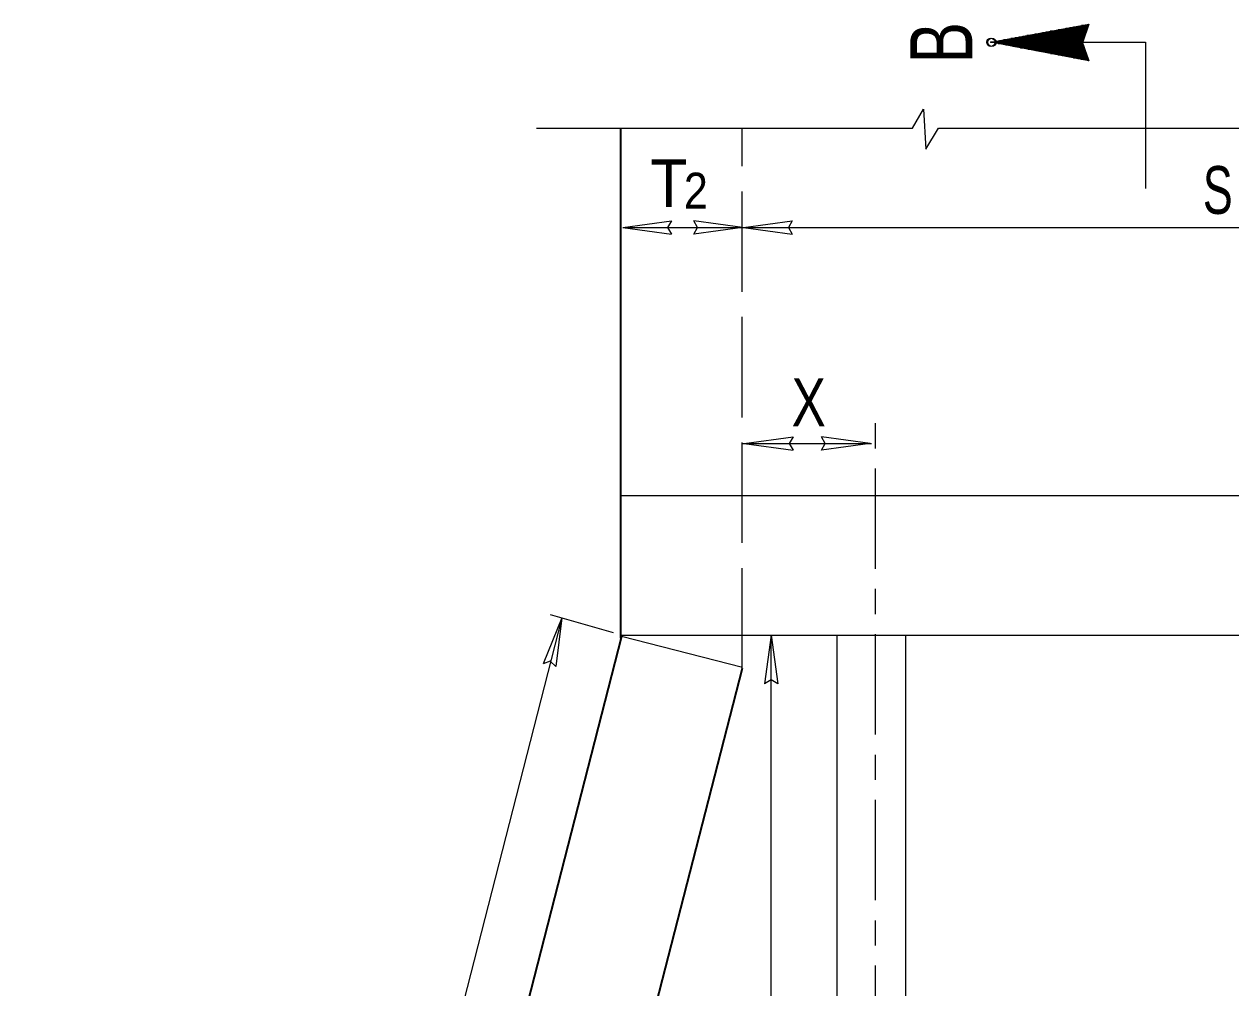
# Model space of a CAD drawing. Extents: x 8 to 380, y 173 to 464.
# Drawn here: x 58.54 to 91.71, y 283.39 to 309.87 of the extents above; entities that cross this region are included whole.
import ezdxf
from ezdxf.enums import TextEntityAlignment as Align

# ---------------------------------------------------------------- set-up
doc = ezdxf.new("R2010")
doc.units = 0
doc.header["$LTSCALE"] = 0.46
doc.header["$PDMODE"] = 32
doc.header["$PDSIZE"] = 0.23
doc.linetypes.add('LONG_DASH_SHORT_DASH', pattern=[9.9, 6, -1.2, 1.5, -1.2])
doc.linetypes.add('LONG_DASHED', pattern=[7.5, 6, -1.5])
doc.layers.add('1', color=7, linetype='Continuous', lineweight=13)

msp = doc.modelspace()

# ---------------------------------------------------------------- linework, layer by layer
at = {"layer": '1'}
for p, q in [((87.6622, 309.8439), (87.6622, 309.437)), ((87.6752, 309.8439), (87.6752, 309.4895)), ((87.7015, 309.8439), (87.7015, 309.5552)), ((87.7934, 309.8439), (87.7147, 309.8439)), ((87.7147, 309.8439), (87.7147, 309.6077)), ((87.7409, 309.857), (87.7409, 309.6732)), ((87.754, 309.857), (87.754, 309.7258)), ((87.7802, 309.857), (87.7802, 309.7914)), ((87.7934, 309.8702), (87.7934, 309.8439)), ((85.864, 309.5157), (85.864, 309.227)), ((87.6884, 309.5157), (85.8902, 309.5157)), ((85.8902, 309.5157), (85.8902, 309.227)), ((85.9034, 309.5157), (85.9034, 309.227)), ((85.9297, 309.5157), (85.9297, 309.2139)), ((85.9428, 309.5289), (85.9428, 309.2139)), ((85.969, 309.5289), (85.969, 309.2139)), ((85.9822, 309.5289), (85.9822, 309.2139)), ((87.6884, 309.5289), (85.9952, 309.5289)), ((86.0084, 309.542), (86.0084, 309.2007)), ((86.0215, 309.542), (86.0215, 309.2007)), ((86.0477, 309.542), (86.0477, 309.2007)), ((86.0609, 309.542), (86.0609, 309.1877)), ((86.0872, 309.5552), (86.0872, 309.1877)), ((87.7015, 309.5552), (86.1003, 309.5552)), ((86.1003, 309.5552), (86.1003, 309.1877)), ((86.1265, 309.5552), (86.1265, 309.1877)), ((86.1397, 309.5552), (86.1397, 309.1745)), ((86.1659, 309.5682), (86.1659, 309.1745)), ((86.179, 309.5682), (86.179, 309.1745)), ((87.7015, 309.5682), (86.2052, 309.5682)), ((86.2052, 309.5682), (86.2052, 309.1614)), ((86.2184, 309.5814), (86.2184, 309.1614)), ((86.2447, 309.5814), (86.2447, 309.1614)), ((86.2578, 309.5814), (86.2578, 309.1614)), ((86.284, 309.5814), (86.284, 309.1482)), ((86.2972, 309.5945), (86.2972, 309.1482)), ((87.7147, 309.5945), (86.3234, 309.5945)), ((86.3234, 309.5945), (86.3234, 309.1482)), ((86.3365, 309.5945), (86.3365, 309.1352)), ((86.3627, 309.5945), (86.3627, 309.1352)), ((86.3759, 309.6077), (86.3759, 309.1352)), ((86.4022, 309.6077), (86.4022, 309.1352)), ((86.4153, 309.6077), (86.4153, 309.122)), ((87.7147, 309.6077), (86.4284, 309.6077)), ((86.4415, 309.6207), (86.4415, 309.122)), ((86.4547, 309.6207), (86.4547, 309.122)), ((86.4809, 309.6207), (86.4809, 309.1089)), ((86.494, 309.6207), (86.494, 309.1089)), ((86.5202, 309.6339), (86.5202, 309.1089)), ((87.7278, 309.6339), (86.5334, 309.6339)), ((86.5334, 309.6339), (86.5334, 309.1089)), ((86.5597, 309.6339), (86.5597, 309.0958)), ((86.5727, 309.647), (86.5727, 309.0958)), ((86.599, 309.647), (86.599, 309.0958)), ((86.6122, 309.647), (86.6122, 309.0827)), ((87.7278, 309.647), (86.6384, 309.647)), ((86.6384, 309.647), (86.6384, 309.0827)), ((86.6515, 309.6602), (86.6515, 309.0827)), ((86.6778, 309.6602), (86.6778, 309.0827)), ((86.6909, 309.6602), (86.6909, 309.0695)), ((86.7172, 309.6602), (86.7172, 309.0695)), ((86.7302, 309.6732), (86.7302, 309.0695)), ((87.7409, 309.6732), (86.7434, 309.6732)), ((86.7565, 309.6732), (86.7565, 309.0695)), ((86.7697, 309.6732), (86.7697, 309.0564)), ((86.7959, 309.6864), (86.7959, 309.0564)), ((86.809, 309.6864), (86.809, 309.0564)), ((86.8353, 309.6864), (86.8353, 309.0433)), ((86.8484, 309.6864), (86.8484, 309.0433)), ((87.7409, 309.6864), (86.8615, 309.6864)), ((86.8747, 309.6995), (86.8747, 309.0433)), ((86.8877, 309.6995), (86.8877, 309.0433)), ((86.914, 309.6995), (86.914, 309.0302)), ((86.9272, 309.6995), (86.9272, 309.0302)), ((86.9534, 309.7127), (86.9534, 309.0302)), ((87.754, 309.7127), (86.9665, 309.7127)), ((86.9665, 309.7127), (86.9665, 309.017)), ((86.9928, 309.7127), (86.9928, 309.017)), ((87.0059, 309.7258), (87.0059, 309.017)), ((87.0322, 309.7258), (87.0322, 309.017)), ((87.0452, 309.7258), (87.0452, 309.0039)), ((87.754, 309.7258), (87.0715, 309.7258)), ((87.0715, 309.7258), (87.0715, 309.0039)), ((87.0847, 309.7389), (87.0847, 309.0039)), ((87.1109, 309.7389), (87.1109, 308.9907)), ((87.124, 309.7389), (87.124, 308.9907)), ((87.1502, 309.7389), (87.1502, 308.9907)), ((87.1634, 309.752), (87.1634, 308.9907)), ((87.7672, 309.752), (87.1765, 309.752)), ((87.1897, 309.752), (87.1897, 308.9777)), ((87.2027, 309.752), (87.2027, 308.9777)), ((87.229, 309.7652), (87.229, 308.9777)), ((87.2422, 309.7652), (87.2422, 308.9645)), ((87.2684, 309.7652), (87.2684, 308.9645)), ((87.7672, 309.7652), (87.2815, 309.7652)), ((87.2815, 309.7652), (87.2815, 308.9645)), ((87.3077, 309.7783), (87.3077, 308.9645)), ((87.3209, 309.7783), (87.3209, 308.9514)), ((87.3472, 309.7783), (87.3472, 308.9514)), ((87.3602, 309.7914), (87.3602, 308.9514)), ((87.7802, 309.7914), (87.3865, 309.7914)), ((87.3865, 309.7914), (87.3865, 308.9382)), ((87.3997, 309.7914), (87.3997, 308.9382)), ((87.4259, 309.7914), (87.4259, 308.9382)), ((87.439, 309.8045), (87.439, 308.9382)), ((87.4652, 309.8045), (87.4652, 308.9252)), ((87.4784, 309.8045), (87.4784, 308.9252)), ((87.7802, 309.8045), (87.5047, 309.8045)), ((87.5047, 309.8045), (87.5047, 308.9252)), ((87.5177, 309.8177), (87.5177, 308.912)), ((87.544, 309.8177), (87.544, 308.912)), ((87.5572, 309.8177), (87.5572, 308.912)), ((87.5834, 309.8307), (87.5834, 308.912)), ((87.5965, 309.8307), (87.5965, 308.8989)), ((87.7934, 309.8307), (87.6097, 309.8307)), ((87.6227, 309.8307), (87.6227, 308.8989)), ((87.6359, 309.8307), (87.6359, 309.3714)), ((87.6359, 309.3714), (85.129, 309.3714)), ((85.1552, 309.3845), (85.1552, 309.3714)), ((85.1815, 309.3845), (85.1815, 309.3582)), ((85.1947, 309.3845), (85.1947, 309.3582)), ((87.6359, 309.3582), (85.2077, 309.3582)), ((85.2209, 309.3977), (85.2209, 309.3582)), ((85.234, 309.3977), (85.234, 309.3452)), ((87.649, 309.3977), (85.2472, 309.3977)), ((85.2602, 309.3977), (85.2602, 309.3452)), ((85.2734, 309.3977), (85.2734, 309.3452)), ((85.2997, 309.4108), (85.2997, 309.3452)), ((85.3127, 309.4108), (85.3127, 309.332)), ((87.649, 309.332), (85.3127, 309.332)), ((85.339, 309.4108), (85.339, 309.332)), ((87.649, 309.4108), (85.3522, 309.4108)), ((85.3522, 309.4108), (85.3522, 309.332)), ((85.3784, 309.4239), (85.3784, 309.3189)), ((85.3915, 309.4239), (85.3915, 309.3189)), ((85.4177, 309.4239), (85.4177, 309.3189)), ((87.649, 309.3189), (85.4177, 309.3189)), ((85.4309, 309.437), (85.4309, 309.3189)), ((87.6622, 309.437), (85.4572, 309.437)), ((85.4572, 309.437), (85.4572, 309.3057)), ((85.4702, 309.437), (85.4702, 309.3057)), ((85.4965, 309.437), (85.4965, 309.3057)), ((85.5097, 309.4502), (85.5097, 309.2927)), ((87.6622, 309.2927), (85.5228, 309.2927)), ((85.5359, 309.4502), (85.5359, 309.2927)), ((85.549, 309.4502), (85.549, 309.2927)), ((87.6622, 309.4502), (85.5622, 309.4502)), ((85.5752, 309.4633), (85.5752, 309.2927)), ((85.5884, 309.4633), (85.5884, 309.2795)), ((85.6147, 309.4633), (85.6147, 309.2795)), ((87.6622, 309.2795), (85.6147, 309.2795)), ((85.6277, 309.4633), (85.6277, 309.2795)), ((85.654, 309.4764), (85.654, 309.2664)), ((87.6752, 309.4764), (85.6672, 309.4764)), ((85.6672, 309.4764), (85.6672, 309.2664)), ((85.6934, 309.4764), (85.6934, 309.2664)), ((85.7065, 309.4764), (85.7065, 309.2664)), ((87.6752, 309.2532), (85.7197, 309.2532)), ((85.7327, 309.4895), (85.7327, 309.2532)), ((85.7459, 309.4895), (85.7459, 309.2532)), ((85.7722, 309.4895), (85.7722, 309.2532)), ((85.7852, 309.5027), (85.7852, 309.2402)), ((87.6752, 309.4895), (85.7852, 309.4895)), ((85.8115, 309.5027), (85.8115, 309.2402)), ((85.8247, 309.5027), (85.8247, 309.2402)), ((87.6752, 309.2402), (85.8247, 309.2402)), ((85.8509, 309.5027), (85.8509, 309.2402)), ((87.6884, 309.2139), (85.9297, 309.2139)), ((87.6884, 309.2007), (86.0347, 309.2007)), ((87.6359, 309.3452), (87.6359, 308.8989)), ((87.6622, 309.2927), (87.6622, 308.8857)), ((87.6752, 309.227), (87.6752, 308.8857)), ((87.7015, 309.1745), (86.1397, 309.1745)), ((87.7015, 309.1614), (86.2447, 309.1614)), ((87.7147, 309.1352), (86.3497, 309.1352)), ((87.7147, 309.122), (86.4547, 309.122)), ((87.7278, 309.0958), (86.5597, 309.0958)), ((87.7278, 309.0827), (86.6647, 309.0827)), ((87.7409, 309.0564), (86.7565, 309.0564)), ((87.7409, 309.0433), (86.8615, 309.0433)), ((87.754, 309.017), (86.9665, 309.017)), ((87.754, 309.0039), (87.0715, 309.0039)), ((87.7672, 308.9777), (87.1765, 308.9777)), ((87.7672, 308.9645), (87.2815, 308.9645)), ((87.7802, 308.9382), (87.3865, 308.9382)), ((87.7802, 308.9252), (87.4915, 308.9252)), ((87.7934, 308.8989), (87.5965, 308.8989)), ((87.7015, 309.1745), (87.7015, 308.8857)), ((87.7934, 308.8857), (87.7015, 308.8857)), ((87.7147, 309.122), (87.7147, 308.8857)), ((87.7409, 309.0564), (87.7409, 308.8727)), ((87.754, 309.0039), (87.754, 308.8727)), ((87.7802, 308.9514), (87.7802, 308.8727)), ((87.7934, 308.8857), (87.7934, 308.8595)), ((87.8065, 308.8595), (87.7934, 308.8595)), ((72.6225, 307.0089), (82.9634, 307.0089)), ((83.6722, 307.0089), (98.4044, 307.0089)), ((75.0884, 304.2789), (78.3172, 304.2789)), ((78.2777, 304.2789), (103.8715, 304.2789)), ((78.2777, 298.3464), (81.8347, 298.3464)), ((73.0011, 293.6477), (74.7336, 293.1489)), ((73.3165, 293.5557), (51.8047, 209.6082)), ((79.0784, 208.3745), (79.0784, 293.0832))]:
    msp.add_line(p, q, dxfattribs=at)
at = {"layer": '1', "lineweight": 25}
for p, q in [((85.5359, 309.3714), (89.3684, 309.3714)), ((89.3684, 309.3714), (89.3684, 305.3552)), ((74.9952, 304.2789), (76.3339, 304.4627)), ((74.9952, 304.2789), (76.3339, 304.0952)), ((78.286, 304.2789), (76.9472, 304.4627)), ((78.286, 304.2789), (76.9472, 304.0952)), ((78.3172, 304.2789), (79.6559, 304.4627)), ((78.3172, 304.2789), (79.6559, 304.0952)), ((78.3365, 298.3464), (79.6752, 298.5302)), ((78.3365, 298.3464), (79.6752, 298.1627)), ((81.7963, 298.3464), (80.4575, 298.5302)), ((81.7963, 298.3464), (80.4575, 298.1627)), ((74.944, 296.9158), (107.3365, 296.9158)), ((73.3165, 293.5557), (72.8047, 292.2957)), ((73.3165, 293.5557), (73.159, 292.217)), ((74.944, 293.0832), (107.2578, 293.0832)), ((78.2847, 292.1913), (74.9572, 293.0439)), ((79.0784, 293.0832), (78.8947, 291.7445)), ((79.0784, 293.0832), (79.2622, 291.7445)), ((80.8897, 208.3745), (80.8897, 293.0832)), ((82.7797, 208.3745), (82.7797, 293.0832))]:
    msp.add_line(p, q, dxfattribs=at)
at = {"layer": '1', "lineweight": 35}
for p, q in [((74.944, 292.9927), (74.944, 307.0089)), ((74.9572, 293.0439), (53.4584, 209.1358)), ((78.2777, 292.1645), (57.9734, 213.0733))]:
    msp.add_line(p, q, dxfattribs=at)
at = {"layer": '1', "linetype": 'LONG_DASHED', "lineweight": 25}
msp.add_line((78.2777, 292.1645), (78.2777, 307.0089), dxfattribs=at)
at = {"layer": '1', "linetype": 'LONG_DASH_SHORT_DASH'}
msp.add_line((81.9397, 208.3745), (81.9397, 299.2456), dxfattribs=at)
at = {"layer": '1'}
msp.add_lwpolyline([(87.8065, 308.8595), (85.1159, 309.3714), (87.8065, 309.8702), (87.6359, 309.3582)], close=True, dxfattribs=at)
at = {"layer": '1', "lineweight": 25}
for points in [[(82.9634, 307.0089), (83.2652, 307.5339), (83.3309, 306.4314), (83.6722, 307.0089)], [(76.3339, 304.4627), (76.2289, 304.2789), (76.3339, 304.0952)], [(76.9472, 304.0952), (77.0523, 304.2789), (76.9472, 304.4627)], [(79.6559, 304.4627), (79.5509, 304.2789), (79.6559, 304.0952)], [(79.6752, 298.5302), (79.5703, 298.3464), (79.6752, 298.1627)], [(80.4575, 298.1627), (80.5625, 298.3464), (80.4575, 298.5302)], [(73.159, 292.217), (73.0015, 292.3614), (72.8047, 292.2957)], [(79.2622, 291.7445), (79.0784, 291.8495), (78.8947, 291.7445)]]:
    msp.add_lwpolyline(points, dxfattribs=at)
at = {"layer": '1'}
for p in [(85.1159, 309.3714), (85.1422, 309.3714)]:
    msp.add_point(p, dxfattribs=at)

# ---------------------------------------------------------------- texts
at = {"layer": '1', "width": 0.75}
msp.add_text('B', height=1.706, rotation=90, dxfattribs=at).set_placement((84.604, 309.3575), align=Align.CENTER)
at = {"layer": '1'}
for s, height, width, p in [('T ', 1.313, 0.95, (76.4967, 304.8433)), ('S', 1.313, 0.7, (91.3529, 304.6566)), ('2', 0.9844, 0.9, (77.0048, 304.8039)), ('X', 1.313, 0.8, (80.1075, 298.8203))]:
    msp.add_text(s, height=height, dxfattribs=dict(at, width=width)).set_placement(p, align=Align.CENTER)

doc.saveas('drawing.dxf')
